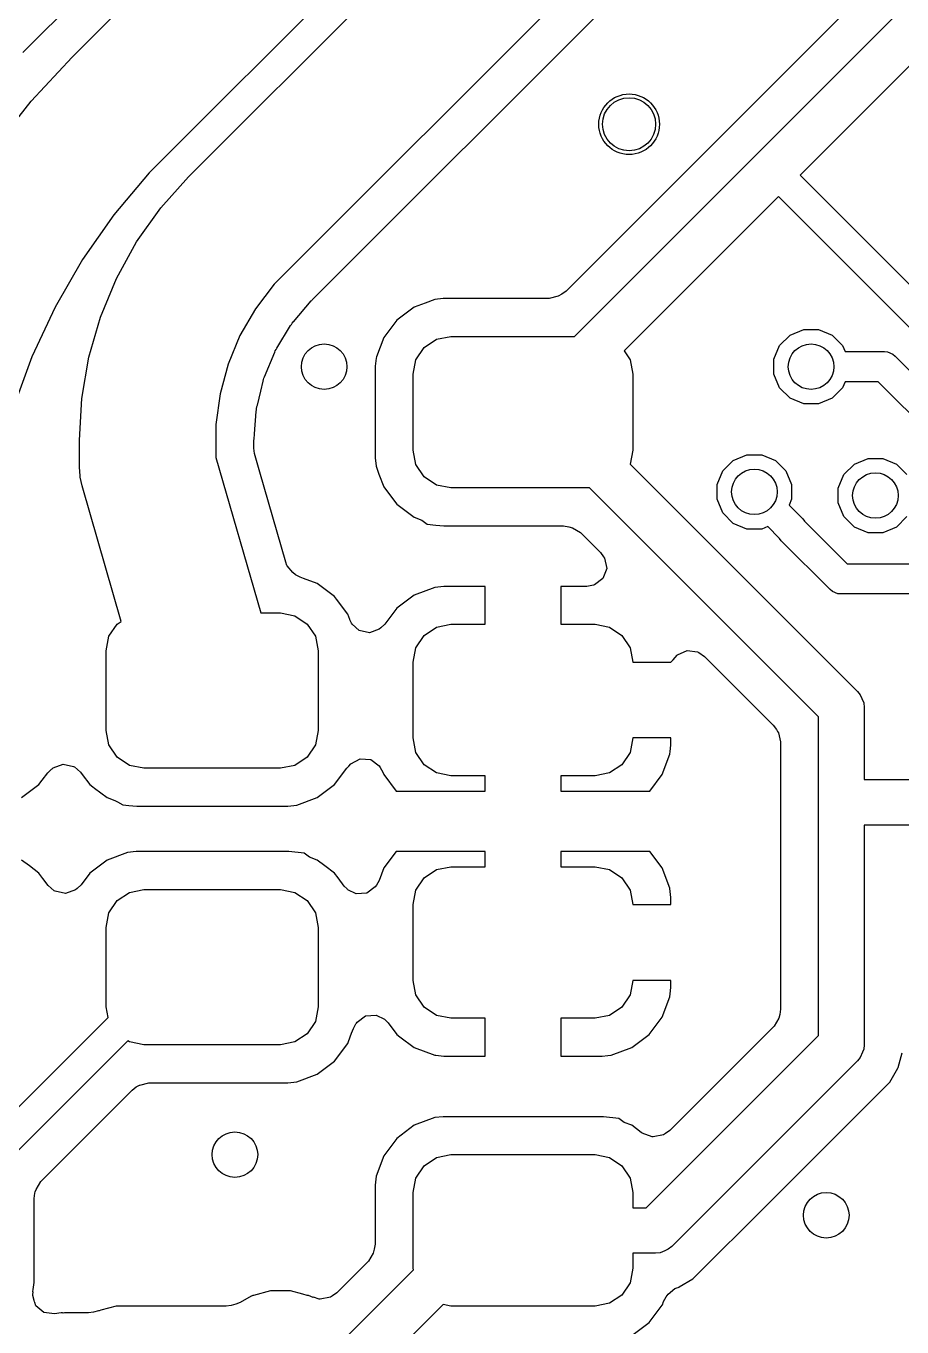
# Model space of a CAD drawing. Header units: inches. Extents: x 0.01 to 5.35, y 0.01 to 3.37.
# Drawn here: x 3.1381 to 3.3656, y 1.6374 to 1.9754 of the extents above; entities that cross this region are included whole.
import ezdxf

# ---------------------------------------------------------------- set-up
doc = ezdxf.new("R2010")
doc.units = ezdxf.units.IN
doc.header["$MEASUREMENT"] = 0
doc.layers.add('BLACK', color=250, linetype='CONTINUOUS')

msp = doc.modelspace()

# ---------------------------------------------------------------- linework, layer by layer
at = {"layer": 'BLACK', "linetype": 'CONTINUOUS'}
for p, q in [((3.32447, 2.15566), (3.13731, 1.9685)), ((3.15007, 1.96731), (3.33234, 2.14958)), ((3.3574, 2.12453), (3.17512, 1.94225)), ((3.18035, 1.9362), (3.35907, 2.11492)), ((3.38413, 2.08987), (3.2054, 1.91114)), ((3.21258, 1.90437), (3.39093, 2.08272)), ((3.35336, 1.98152), (3.27835, 1.90651)), ((3.28051, 1.89472), (3.36554, 1.97975)), ((3.37549, 1.973), (3.3391, 1.93662)), ((3.13949, 1.95587), (3.15007, 1.96731)), ((3.12985, 1.94364), (3.13949, 1.95587)), ((3.17512, 1.94225), (3.17009, 1.93722)), ((3.17009, 1.93722), (3.16095, 1.92632)), ((3.17312, 1.92811), (3.18035, 1.9362)), ((3.18035, 1.9362), (3.18035, 1.9362)), ((3.3391, 1.93662), (3.37543, 1.90029)), ((3.33354, 1.93105), (3.29343, 1.89094)), ((3.37265, 1.89194), (3.33354, 1.93105)), ((3.16684, 1.91926), (3.17312, 1.92811)), ((3.16095, 1.92632), (3.15279, 1.91467)), ((3.16159, 1.90976), (3.16684, 1.91926)), ((3.15279, 1.91467), (3.14567, 1.90235)), ((3.2054, 1.91114), (3.20256, 1.9083)), ((3.15744, 1.89974), (3.16159, 1.90976)), ((3.20256, 1.9083), (3.19767, 1.90192)), ((3.27835, 1.90651), (3.27723, 1.90568)), ((3.20757, 1.89854), (3.21219, 1.90395)), ((3.21219, 1.90395), (3.21232, 1.90409)), ((3.21232, 1.90409), (3.21245, 1.90424)), ((3.21245, 1.90424), (3.21258, 1.90437)), ((3.24174, 1.9034), (3.23892, 1.90235)), ((3.24423, 1.90433), (3.24174, 1.9034)), ((3.24644, 1.90457), (3.24423, 1.90433)), ((3.2465, 1.90458), (3.24644, 1.90457)), ((3.24658, 1.90459), (3.2465, 1.90458)), ((3.27399, 1.90459), (3.24658, 1.90459)), ((3.27633, 1.90518), (3.27399, 1.90459)), ((3.27723, 1.90568), (3.27633, 1.90518)), ((3.14567, 1.90235), (3.13966, 1.88945)), ((3.15443, 1.88931), (3.15744, 1.89974)), ((3.19767, 1.90192), (3.19365, 1.89496)), ((3.23892, 1.90235), (3.23439, 1.89896)), ((3.23892, 1.90235), (3.23892, 1.90235)), ((3.20321, 1.89163), (3.20683, 1.89754)), ((3.20683, 1.89754), (3.20704, 1.89786)), ((3.20704, 1.89786), (3.20727, 1.89817)), ((3.20727, 1.89817), (3.20751, 1.89847)), ((3.20751, 1.89847), (3.20757, 1.89854)), ((3.23439, 1.89896), (3.23099, 1.89442)), ((3.23439, 1.89896), (3.23439, 1.89896)), ((3.3365, 1.89503), (3.34005, 1.8965)), ((3.34005, 1.8965), (3.34389, 1.8965)), ((3.34389, 1.8965), (3.34744, 1.89503)), ((3.19365, 1.89496), (3.19057, 1.88753)), ((3.23099, 1.89442), (3.22914, 1.88944)), ((3.23099, 1.89442), (3.23099, 1.89442)), ((3.23099, 1.89442), (3.23099, 1.89442)), ((3.2415, 1.89184), (3.2447, 1.89398)), ((3.2447, 1.89398), (3.24846, 1.89472)), ((3.24846, 1.89472), (3.28051, 1.89472)), ((3.33378, 1.89232), (3.3365, 1.89503)), ((3.34744, 1.89503), (3.35015, 1.89232)), ((3.20004, 1.88421), (3.20269, 1.89061)), ((3.20269, 1.89061), (3.20285, 1.89096)), ((3.20285, 1.89096), (3.20303, 1.8913)), ((3.20303, 1.8913), (3.20321, 1.89163)), ((3.23937, 1.88865), (3.2415, 1.89184)), ((3.29343, 1.89094), (3.29496, 1.88865)), ((3.33232, 1.88877), (3.33378, 1.89232)), ((3.35015, 1.89232), (3.35079, 1.89079)), ((3.35079, 1.89079), (3.36104, 1.89079)), ((3.36104, 1.89079), (3.3618, 1.89071)), ((3.3618, 1.89071), (3.36322, 1.89012)), ((3.36322, 1.89012), (3.36382, 1.88963)), ((3.36382, 1.88963), (3.38038, 1.87307)), ((3.13966, 1.88945), (3.13479, 1.87609)), ((3.15262, 1.87861), (3.15443, 1.88931)), ((3.19057, 1.88753), (3.18849, 1.87977)), ((3.22878, 1.88698), (3.22876, 1.88677)), ((3.22876, 1.88677), (3.22876, 1.88677)), ((3.22876, 1.88677), (3.22876, 1.86331)), ((3.22901, 1.88911), (3.22878, 1.88698)), ((3.22914, 1.88944), (3.22901, 1.88911)), ((3.22914, 1.88944), (3.22914, 1.88944)), ((3.23862, 1.88488), (3.23937, 1.88865)), ((3.29496, 1.88865), (3.29571, 1.88488)), ((3.33232, 1.88493), (3.33232, 1.88877)), ((3.19905, 1.88047), (3.19969, 1.88312)), ((3.19969, 1.88312), (3.19979, 1.88349)), ((3.19979, 1.88349), (3.19991, 1.88385)), ((3.19991, 1.88385), (3.20004, 1.88421)), ((3.23862, 1.8652), (3.23862, 1.88488)), ((3.29571, 1.88488), (3.29571, 1.8652)), ((3.33378, 1.88138), (3.33232, 1.88493)), ((3.35079, 1.88291), (3.35015, 1.88138)), ((3.35941, 1.88291), (3.35079, 1.88291)), ((3.37597, 1.86635), (3.35941, 1.88291)), ((3.18849, 1.87977), (3.18744, 1.8718)), ((3.19819, 1.87687), (3.19905, 1.88047)), ((3.3365, 1.87867), (3.33378, 1.88138)), ((3.35015, 1.88138), (3.34744, 1.87867)), ((3.15201, 1.86778), (3.15262, 1.87861)), ((3.19794, 1.87564), (3.198, 1.87601)), ((3.198, 1.87601), (3.19807, 1.87639)), ((3.19807, 1.87639), (3.19809, 1.87647)), ((3.19809, 1.87647), (3.19815, 1.87671)), ((3.19815, 1.87671), (3.19819, 1.87687)), ((3.34005, 1.8772), (3.3365, 1.87867)), ((3.34389, 1.8772), (3.34005, 1.8772)), ((3.34744, 1.87867), (3.34389, 1.8772)), ((3.19743, 1.86942), (3.19789, 1.87525)), ((3.19789, 1.87525), (3.19794, 1.87564)), ((3.18744, 1.8718), (3.18744, 1.86778)), ((3.19733, 1.86806), (3.19743, 1.86942)), ((3.15201, 1.86077), (3.15201, 1.86778)), ((3.15201, 1.86778), (3.15201, 1.86778)), ((3.18744, 1.86778), (3.18744, 1.86778)), ((3.18744, 1.86778), (3.18744, 1.86327)), ((3.1973, 1.86749), (3.19731, 1.86768)), ((3.1973, 1.86569), (3.1973, 1.86749)), ((3.19731, 1.86787), (3.19733, 1.86806)), ((3.19731, 1.86768), (3.19731, 1.86787)), ((3.18744, 1.86327), (3.19908, 1.82287)), ((3.19735, 1.86501), (3.1973, 1.86569)), ((3.19745, 1.86434), (3.19735, 1.86501)), ((3.19759, 1.86367), (3.19745, 1.86434)), ((3.1988, 1.85945), (3.19759, 1.86367)), ((3.22876, 1.86331), (3.22877, 1.86324)), ((3.22877, 1.86324), (3.22877, 1.86317)), ((3.22877, 1.86317), (3.22901, 1.86097)), ((3.23937, 1.86143), (3.23862, 1.8652)), ((3.29571, 1.8652), (3.29498, 1.86154)), ((3.31906, 1.8598), (3.32178, 1.86251)), ((3.32178, 1.86251), (3.32533, 1.86398)), ((3.32533, 1.86398), (3.32917, 1.86398)), ((3.32917, 1.86398), (3.33272, 1.86251)), ((3.33272, 1.86251), (3.33543, 1.8598)), ((3.35321, 1.86155), (3.35676, 1.86302)), ((3.35676, 1.86302), (3.3606, 1.86302)), ((3.3606, 1.86302), (3.36415, 1.86155)), ((3.15216, 1.85846), (3.15201, 1.86077)), ((3.20555, 1.83604), (3.1988, 1.85945)), ((3.22901, 1.86097), (3.22977, 1.85892)), ((3.2415, 1.85824), (3.23937, 1.86143)), ((3.29498, 1.86154), (3.35402, 1.8025)), ((3.31759, 1.85625), (3.31906, 1.8598)), ((3.33543, 1.8598), (3.3369, 1.85625)), ((3.35049, 1.85883), (3.35321, 1.86155)), ((3.36415, 1.86155), (3.36686, 1.85883)), ((3.1522, 1.85829), (3.15216, 1.85846)), ((3.15221, 1.85813), (3.1522, 1.85829)), ((3.1527, 1.85586), (3.15221, 1.85813)), ((3.16283, 1.82069), (3.1527, 1.85586)), ((3.22977, 1.85892), (3.23099, 1.85566)), ((3.2447, 1.8561), (3.2415, 1.85824)), ((3.24846, 1.85535), (3.2447, 1.8561)), ((3.31759, 1.85241), (3.31759, 1.85625)), ((3.3369, 1.85625), (3.3369, 1.85241)), ((3.34902, 1.85529), (3.35049, 1.85883)), ((3.23099, 1.85566), (3.23099, 1.85566)), ((3.23099, 1.85566), (3.23247, 1.85368)), ((3.23247, 1.85368), (3.23439, 1.85112)), ((3.28446, 1.85535), (3.24846, 1.85535)), ((3.34394, 1.79588), (3.28446, 1.85535)), ((3.31906, 1.84886), (3.31759, 1.85241)), ((3.3369, 1.85241), (3.33627, 1.85088)), ((3.34902, 1.85145), (3.34902, 1.85529)), ((3.23439, 1.85112), (3.23439, 1.85112)), ((3.23439, 1.85112), (3.23507, 1.85061)), ((3.23507, 1.85061), (3.23892, 1.84772)), ((3.33627, 1.85088), (3.33981, 1.84733)), ((3.35049, 1.8479), (3.34902, 1.85145)), ((3.23892, 1.84772), (3.23892, 1.84772)), ((3.23892, 1.84772), (3.24087, 1.847)), ((3.24087, 1.847), (3.24226, 1.84596)), ((3.24226, 1.84596), (3.24451, 1.84572)), ((3.24451, 1.84572), (3.24451, 1.84571)), ((3.24451, 1.84571), (3.24451, 1.84572)), ((3.24451, 1.84572), (3.24658, 1.84549)), ((3.32178, 1.84614), (3.31906, 1.84886)), ((3.32533, 1.84467), (3.32178, 1.84614)), ((3.33981, 1.84733), (3.3403, 1.84674)), ((3.3403, 1.84674), (3.34033, 1.84666)), ((3.34033, 1.84666), (3.35132, 1.83567)), ((3.35321, 1.84518), (3.35049, 1.8479)), ((3.36686, 1.8479), (3.36415, 1.84518)), ((3.24658, 1.84549), (3.27765, 1.84549)), ((3.27765, 1.84549), (3.27903, 1.84529)), ((3.27903, 1.84529), (3.28002, 1.845)), ((3.28002, 1.845), (3.2821, 1.84377)), ((3.2821, 1.84377), (3.28728, 1.83859)), ((3.32917, 1.84467), (3.32533, 1.84467)), ((3.3307, 1.84531), (3.32917, 1.84467)), ((3.33372, 1.84229), (3.3307, 1.84531)), ((3.33375, 1.84221), (3.33372, 1.84229)), ((3.33424, 1.84161), (3.33375, 1.84221)), ((3.35676, 1.84371), (3.35321, 1.84518)), ((3.3606, 1.84371), (3.35676, 1.84371)), ((3.36415, 1.84518), (3.3606, 1.84371)), ((3.34691, 1.82895), (3.33424, 1.84161)), ((3.20587, 1.83521), (3.20555, 1.83604)), ((3.28728, 1.83859), (3.28811, 1.83748)), ((3.28811, 1.83748), (3.28832, 1.83709)), ((3.28832, 1.83709), (3.28891, 1.8344)), ((3.35132, 1.83567), (3.42498, 1.83567)), ((3.20594, 1.83508), (3.20587, 1.83521)), ((3.20739, 1.83334), (3.20594, 1.83508)), ((3.2081, 1.83281), (3.20739, 1.83334)), ((3.20932, 1.83214), (3.2081, 1.83281)), ((3.21017, 1.83183), (3.20932, 1.83214)), ((3.28891, 1.8344), (3.28794, 1.83183)), ((3.21371, 1.8305), (3.21017, 1.83183)), ((3.21542, 1.82922), (3.21371, 1.8305)), ((3.21371, 1.8305), (3.21371, 1.8305)), ((3.21371, 1.8305), (3.21371, 1.8305)), ((3.21371, 1.8305), (3.21371, 1.8305)), ((3.21825, 1.82711), (3.21542, 1.82922)), ((3.24424, 1.82951), (3.23893, 1.82753)), ((3.24658, 1.82976), (3.24424, 1.82951)), ((3.24424, 1.82951), (3.24424, 1.82951)), ((3.25732, 1.82976), (3.24658, 1.82976)), ((3.25732, 1.81992), (3.25732, 1.82976)), ((3.28375, 1.82976), (3.27701, 1.82976)), ((3.27701, 1.82976), (3.27701, 1.81992)), ((3.28546, 1.83007), (3.28375, 1.82976)), ((3.28574, 1.83018), (3.28546, 1.83007)), ((3.28794, 1.83183), (3.28574, 1.83018)), ((3.28574, 1.83018), (3.28574, 1.83018)), ((3.3475, 1.82846), (3.34691, 1.82895)), ((3.21873, 1.82647), (3.21825, 1.82711)), ((3.21825, 1.82711), (3.21825, 1.82711)), ((3.22165, 1.82257), (3.21873, 1.82647)), ((3.23893, 1.82753), (3.2344, 1.82414)), ((3.23893, 1.82753), (3.23893, 1.82753)), ((3.34892, 1.82787), (3.3475, 1.82846)), ((3.3475, 1.82846), (3.3475, 1.82846)), ((3.34969, 1.8278), (3.34892, 1.82787)), ((3.42661, 1.8278), (3.34969, 1.8278)), ((3.19908, 1.82287), (3.20417, 1.82287)), ((3.20417, 1.82287), (3.20794, 1.82212)), ((3.20794, 1.82212), (3.21113, 1.81999)), ((3.22218, 1.82115), (3.22165, 1.82257)), ((3.22165, 1.82257), (3.22165, 1.82257)), ((3.2344, 1.82414), (3.23128, 1.81997)), ((3.15965, 1.8168), (3.16178, 1.81999)), ((3.16178, 1.81999), (3.16283, 1.82069)), ((3.21113, 1.81999), (3.21327, 1.8168)), ((3.22219, 1.82111), (3.22218, 1.82115)), ((3.22266, 1.82018), (3.22219, 1.82111)), ((3.22282, 1.81993), (3.22266, 1.82018)), ((3.22461, 1.81827), (3.22282, 1.81993)), ((3.22986, 1.81866), (3.22728, 1.81769)), ((3.23029, 1.81898), (3.22986, 1.81866)), ((3.23128, 1.81997), (3.23029, 1.81898)), ((3.2415, 1.81704), (3.2447, 1.81917)), ((3.2447, 1.81917), (3.24846, 1.81992)), ((3.24846, 1.81992), (3.25732, 1.81992)), ((3.27701, 1.81992), (3.28587, 1.81992)), ((3.28587, 1.81992), (3.28963, 1.81917)), ((3.28963, 1.81917), (3.29283, 1.81704)), ((3.1589, 1.81303), (3.15965, 1.8168)), ((3.21327, 1.8168), (3.21402, 1.81303)), ((3.22728, 1.81769), (3.22461, 1.81827)), ((3.22461, 1.81827), (3.22461, 1.81827)), ((3.23937, 1.81385), (3.2415, 1.81704)), ((3.29283, 1.81704), (3.29496, 1.81385)), ((3.1589, 1.79236), (3.1589, 1.81303)), ((3.21402, 1.81303), (3.21402, 1.79236)), ((3.23862, 1.81008), (3.23937, 1.81385)), ((3.29496, 1.81385), (3.29571, 1.81008)), ((3.3062, 1.81073), (3.3072, 1.81193)), ((3.3072, 1.81193), (3.30723, 1.81196)), ((3.30723, 1.81196), (3.30727, 1.81199)), ((3.30727, 1.81199), (3.30977, 1.81313)), ((3.30977, 1.81313), (3.31249, 1.81274)), ((3.31249, 1.81274), (3.31286, 1.81257)), ((3.31286, 1.81257), (3.31429, 1.81158)), ((3.23862, 1.79039), (3.23862, 1.81008)), ((3.29571, 1.81008), (3.30555, 1.81008)), ((3.30555, 1.81008), (3.30619, 1.81072)), ((3.30555, 1.81008), (3.30555, 1.81008)), ((3.30619, 1.81072), (3.3062, 1.81073)), ((3.30619, 1.81072), (3.30619, 1.81072)), ((3.31429, 1.81158), (3.33215, 1.79372)), ((3.35402, 1.8025), (3.35475, 1.80161)), ((3.35475, 1.80161), (3.35516, 1.80062)), ((3.35516, 1.80062), (3.35563, 1.79948)), ((3.35563, 1.79948), (3.35575, 1.79833)), ((3.35575, 1.79833), (3.35575, 1.77957)), ((3.34394, 1.77268), (3.34394, 1.79588)), ((3.15965, 1.7886), (3.1589, 1.79236)), ((3.21402, 1.79236), (3.21327, 1.7886)), ((3.33215, 1.79372), (3.33298, 1.79261)), ((3.33298, 1.79261), (3.33325, 1.79211)), ((3.33325, 1.79211), (3.33347, 1.79172)), ((3.33347, 1.79172), (3.33348, 1.7917)), ((3.33348, 1.7917), (3.33407, 1.78936)), ((3.16178, 1.7854), (3.15965, 1.7886)), ((3.21327, 1.7886), (3.21113, 1.7854)), ((3.23937, 1.78663), (3.23862, 1.79039)), ((3.29571, 1.79039), (3.29496, 1.78663)), ((3.30555, 1.79039), (3.29571, 1.79039)), ((3.30537, 1.78685), (3.30555, 1.78851)), ((3.30555, 1.78851), (3.30555, 1.79039)), ((3.30555, 1.78851), (3.30555, 1.78851)), ((3.33407, 1.78936), (3.33407, 1.71992)), ((3.16497, 1.78327), (3.16178, 1.7854)), ((3.21113, 1.7854), (3.20794, 1.78327)), ((3.22246, 1.78364), (3.22488, 1.78496)), ((3.22488, 1.78496), (3.22762, 1.78477)), ((3.22762, 1.78477), (3.22982, 1.78312)), ((3.2415, 1.78343), (3.23937, 1.78663)), ((3.29496, 1.78663), (3.29283, 1.78343)), ((3.30332, 1.78086), (3.3053, 1.78617)), ((3.3053, 1.78617), (3.30537, 1.78685)), ((3.3053, 1.78617), (3.3053, 1.78617)), ((3.14374, 1.78131), (3.14472, 1.78229)), ((3.14472, 1.78229), (3.14487, 1.7824)), ((3.14487, 1.7824), (3.14516, 1.78262)), ((3.14516, 1.78262), (3.14774, 1.78358)), ((3.14774, 1.78358), (3.15043, 1.783)), ((3.15043, 1.783), (3.1507, 1.78285)), ((3.1507, 1.78285), (3.15226, 1.78149)), ((3.15226, 1.78149), (3.15273, 1.78086)), ((3.16874, 1.78252), (3.16497, 1.78327)), ((3.20417, 1.78252), (3.16874, 1.78252)), ((3.20794, 1.78327), (3.20417, 1.78252)), ((3.21825, 1.77829), (3.22145, 1.78256)), ((3.22145, 1.78256), (3.22191, 1.78309)), ((3.22191, 1.78309), (3.22246, 1.78364)), ((3.22982, 1.78312), (3.23009, 1.78276)), ((3.23009, 1.78276), (3.23076, 1.78154)), ((3.23076, 1.78154), (3.23101, 1.78086)), ((3.2447, 1.7813), (3.2415, 1.78343)), ((3.29283, 1.78343), (3.28963, 1.7813)), ((3.13694, 1.77489), (3.14148, 1.77829)), ((3.14148, 1.77829), (3.14233, 1.77943)), ((3.14148, 1.77829), (3.14148, 1.77829)), ((3.14233, 1.77943), (3.14374, 1.78131)), ((3.15273, 1.78086), (3.15466, 1.77829)), ((3.15466, 1.77829), (3.1555, 1.77766)), ((3.21371, 1.77489), (3.21825, 1.77829)), ((3.23101, 1.78086), (3.23101, 1.78086)), ((3.23101, 1.78086), (3.23419, 1.77661)), ((3.24846, 1.78055), (3.2447, 1.7813)), ((3.25732, 1.78055), (3.24846, 1.78055)), ((3.25732, 1.77661), (3.25732, 1.78055)), ((3.28587, 1.78055), (3.27701, 1.78055)), ((3.27701, 1.78055), (3.27701, 1.77661)), ((3.28963, 1.7813), (3.28587, 1.78055)), ((3.30014, 1.77661), (3.30332, 1.78086)), ((3.30332, 1.78086), (3.30332, 1.78086)), ((3.35575, 1.77957), (3.39512, 1.77957)), ((3.1555, 1.77766), (3.15586, 1.77739)), ((3.15586, 1.77739), (3.1592, 1.77489)), ((3.1592, 1.77489), (3.1592, 1.77489)), ((3.1592, 1.77489), (3.1592, 1.77489)), ((3.1592, 1.77489), (3.16115, 1.77416)), ((3.2084, 1.77291), (3.21371, 1.77489)), ((3.23419, 1.77661), (3.25732, 1.77661)), ((3.27701, 1.77661), (3.30014, 1.77661)), ((3.16115, 1.77416), (3.16187, 1.77383)), ((3.16187, 1.77383), (3.16323, 1.77305)), ((3.16323, 1.77305), (3.16478, 1.77288)), ((3.16478, 1.77288), (3.16478, 1.77288)), ((3.16478, 1.77288), (3.16478, 1.77288)), ((3.16478, 1.77288), (3.16686, 1.77266)), ((3.16686, 1.77266), (3.20606, 1.77266)), ((3.20606, 1.77266), (3.2084, 1.77291)), ((3.34394, 1.71312), (3.34394, 1.77268)), ((3.38468, 1.76776), (3.35575, 1.76776)), ((3.35575, 1.76776), (3.35575, 1.71067)), ((3.13898, 1.75713), (3.13694, 1.75865)), ((3.1592, 1.75865), (3.15466, 1.75526)), ((3.15921, 1.75866), (3.1592, 1.75865)), ((3.1592, 1.75865), (3.1592, 1.75865)), ((3.16451, 1.76063), (3.15921, 1.75866)), ((3.16671, 1.76087), (3.16451, 1.76063)), ((3.16678, 1.76088), (3.16671, 1.76087)), ((3.16686, 1.76089), (3.16678, 1.76088)), ((3.20606, 1.76089), (3.16686, 1.76089)), ((3.16686, 1.76089), (3.16686, 1.76089)), ((3.20617, 1.76089), (3.20606, 1.76089)), ((3.20606, 1.76089), (3.20606, 1.76089)), ((3.20606, 1.76089), (3.20606, 1.76089)), ((3.20636, 1.76085), (3.20617, 1.76089)), ((3.21037, 1.76042), (3.20636, 1.76085)), ((3.21177, 1.75938), (3.21037, 1.76042)), ((3.21371, 1.75865), (3.21177, 1.75938)), ((3.21575, 1.75713), (3.21371, 1.75865)), ((3.21371, 1.75865), (3.21371, 1.75865)), ((3.21371, 1.75865), (3.21371, 1.75865)), ((3.21371, 1.75865), (3.21371, 1.75865)), ((3.23419, 1.76087), (3.23101, 1.75662)), ((3.25732, 1.76087), (3.23419, 1.76087)), ((3.25732, 1.75693), (3.25732, 1.76087)), ((3.27701, 1.76087), (3.27701, 1.75693)), ((3.30014, 1.76087), (3.27701, 1.76087)), ((3.30332, 1.75662), (3.30014, 1.76087)), ((3.14148, 1.75526), (3.13898, 1.75713)), ((3.1425, 1.75389), (3.14148, 1.75526)), ((3.14148, 1.75526), (3.14148, 1.75526)), ((3.14148, 1.75526), (3.14148, 1.75526)), ((3.15466, 1.75526), (3.1524, 1.75223)), ((3.15466, 1.75526), (3.15466, 1.75526)), ((3.15466, 1.75526), (3.15466, 1.75526)), ((3.21825, 1.75526), (3.21575, 1.75713)), ((3.21918, 1.75402), (3.21825, 1.75526)), ((3.21825, 1.75526), (3.21825, 1.75526)), ((3.21825, 1.75526), (3.21825, 1.75526)), ((3.23101, 1.75662), (3.2298, 1.75337)), ((3.23101, 1.75662), (3.23101, 1.75662)), ((3.2415, 1.75405), (3.2447, 1.75618)), ((3.2447, 1.75618), (3.24846, 1.75693)), ((3.24846, 1.75693), (3.25732, 1.75693)), ((3.27701, 1.75693), (3.28587, 1.75693)), ((3.28587, 1.75693), (3.28963, 1.75618)), ((3.28963, 1.75618), (3.29283, 1.75405)), ((3.30529, 1.75133), (3.30332, 1.75662)), ((3.30332, 1.75662), (3.30332, 1.75662)), ((3.14388, 1.75205), (3.1425, 1.75389)), ((3.14545, 1.75069), (3.14388, 1.75205)), ((3.15142, 1.75125), (3.15098, 1.75092)), ((3.1524, 1.75223), (3.15142, 1.75125)), ((3.16497, 1.75027), (3.16874, 1.75102)), ((3.16874, 1.75102), (3.20417, 1.75102)), ((3.20417, 1.75102), (3.20794, 1.75027)), ((3.22076, 1.75191), (3.21918, 1.75402)), ((3.22147, 1.75115), (3.22076, 1.75191)), ((3.2216, 1.75103), (3.22147, 1.75115)), ((3.2217, 1.75095), (3.2216, 1.75103)), ((3.22385, 1.74987), (3.2217, 1.75095)), ((3.2288, 1.75171), (3.2266, 1.75006)), ((3.22913, 1.75215), (3.2288, 1.75171)), ((3.2298, 1.75337), (3.22913, 1.75215)), ((3.23937, 1.75085), (3.2415, 1.75405)), ((3.29283, 1.75405), (3.29496, 1.75085)), ((3.3053, 1.75131), (3.30529, 1.75133)), ((3.30555, 1.74897), (3.3053, 1.75131)), ((3.3053, 1.75131), (3.3053, 1.75131)), ((3.14571, 1.75055), (3.14545, 1.75069)), ((3.1484, 1.74996), (3.14571, 1.75055)), ((3.15098, 1.75092), (3.1484, 1.74996)), ((3.15965, 1.74495), (3.16178, 1.74814)), ((3.16178, 1.74814), (3.16497, 1.75027)), ((3.20794, 1.75027), (3.21113, 1.74814)), ((3.21113, 1.74814), (3.21327, 1.74495)), ((3.22386, 1.74987), (3.22385, 1.74987)), ((3.2266, 1.75006), (3.22386, 1.74987)), ((3.22386, 1.74987), (3.22386, 1.74987)), ((3.23862, 1.74709), (3.23937, 1.75085)), ((3.29496, 1.75085), (3.29571, 1.74709)), ((3.30555, 1.74709), (3.30555, 1.74897)), ((3.30555, 1.74897), (3.30555, 1.74897)), ((3.30555, 1.74897), (3.30555, 1.74897)), ((3.1589, 1.74118), (3.15965, 1.74495)), ((3.21327, 1.74495), (3.21402, 1.74118)), ((3.23862, 1.7274), (3.23862, 1.74709)), ((3.29571, 1.74709), (3.30555, 1.74709)), ((3.1589, 1.72051), (3.1589, 1.74118)), ((3.21402, 1.74118), (3.21402, 1.72051)), ((3.23937, 1.72364), (3.23862, 1.7274)), ((3.29571, 1.7274), (3.29496, 1.72364)), ((3.30555, 1.7274), (3.29571, 1.7274)), ((3.30555, 1.72552), (3.30555, 1.7274)), ((3.30537, 1.72388), (3.30555, 1.72552)), ((3.30555, 1.72552), (3.30555, 1.72552)), ((3.15944, 1.71777), (3.1589, 1.72051)), ((3.21402, 1.72051), (3.21327, 1.71675)), ((3.2415, 1.72044), (3.23937, 1.72364)), ((3.29496, 1.72364), (3.29283, 1.72044)), ((3.30332, 1.71787), (3.3053, 1.72317)), ((3.3053, 1.72317), (3.30537, 1.72388)), ((3.3053, 1.72317), (3.3053, 1.72317)), ((3.12265, 1.68097), (3.15944, 1.71777)), ((3.2241, 1.71655), (3.2263, 1.7182)), ((3.2263, 1.7182), (3.229, 1.7184)), ((3.229, 1.7184), (3.229, 1.7184)), ((3.229, 1.7184), (3.23121, 1.71731)), ((3.23121, 1.71731), (3.23144, 1.71711)), ((3.2447, 1.71831), (3.2415, 1.72044)), ((3.24846, 1.71756), (3.2447, 1.71831)), ((3.25732, 1.71756), (3.24846, 1.71756)), ((3.25732, 1.70772), (3.25732, 1.71756)), ((3.28587, 1.71756), (3.27701, 1.71756)), ((3.27701, 1.71756), (3.27701, 1.70772)), ((3.28963, 1.71831), (3.28587, 1.71756)), ((3.29283, 1.72044), (3.28963, 1.71831)), ((3.29993, 1.71334), (3.30332, 1.71787)), ((3.30332, 1.71787), (3.30332, 1.71787)), ((3.33359, 1.71756), (3.33235, 1.71548)), ((3.33388, 1.71855), (3.33359, 1.71756)), ((3.33407, 1.71992), (3.33388, 1.71855)), ((3.21327, 1.71675), (3.21113, 1.71355)), ((3.22266, 1.71368), (3.22311, 1.71489)), ((3.22311, 1.71489), (3.22377, 1.71611)), ((3.22377, 1.71611), (3.2239, 1.71628)), ((3.2239, 1.71628), (3.2241, 1.71655)), ((3.23144, 1.71711), (3.23215, 1.71635)), ((3.23215, 1.71635), (3.23437, 1.71338)), ((3.33235, 1.71548), (3.30531, 1.68844)), ((3.16453, 1.71172), (3.13025, 1.67744)), ((3.16497, 1.71142), (3.16453, 1.71172)), ((3.16874, 1.71067), (3.16497, 1.71142)), ((3.20417, 1.71067), (3.16874, 1.71067)), ((3.20794, 1.71142), (3.20417, 1.71067)), ((3.21113, 1.71355), (3.20794, 1.71142)), ((3.21825, 1.70644), (3.22165, 1.71097)), ((3.22165, 1.71097), (3.22186, 1.71155)), ((3.22186, 1.71155), (3.22266, 1.71368)), ((3.22186, 1.71155), (3.22186, 1.71155)), ((3.22266, 1.71368), (3.22266, 1.71368)), ((3.22266, 1.71368), (3.22266, 1.71368)), ((3.23437, 1.71338), (3.2344, 1.71334)), ((3.2344, 1.71334), (3.2344, 1.71334)), ((3.2344, 1.71334), (3.2344, 1.71334)), ((3.2344, 1.71334), (3.2352, 1.71275)), ((3.2352, 1.71275), (3.23893, 1.70995)), ((3.2954, 1.70995), (3.29993, 1.71334)), ((3.29917, 1.66835), (3.34394, 1.71312)), ((3.29993, 1.71334), (3.29993, 1.71334)), ((3.35575, 1.71067), (3.35563, 1.70952)), ((3.23893, 1.70995), (3.23893, 1.70995)), ((3.23893, 1.70995), (3.24424, 1.70797)), ((3.24424, 1.70797), (3.24424, 1.70797)), ((3.24424, 1.70797), (3.24451, 1.70794)), ((3.24451, 1.70794), (3.24658, 1.70772)), ((3.24658, 1.70772), (3.24658, 1.70772)), ((3.24658, 1.70772), (3.24658, 1.70772)), ((3.24658, 1.70772), (3.25732, 1.70772)), ((3.27701, 1.70772), (3.28775, 1.70772)), ((3.28775, 1.70772), (3.28916, 1.70787)), ((3.28775, 1.70772), (3.28775, 1.70772)), ((3.28775, 1.70772), (3.28775, 1.70772)), ((3.28916, 1.70787), (3.29009, 1.70797)), ((3.29009, 1.70797), (3.2954, 1.70995)), ((3.29009, 1.70797), (3.29009, 1.70797)), ((3.2954, 1.70995), (3.2954, 1.70995)), ((3.35475, 1.70739), (3.35402, 1.70649)), ((3.35531, 1.70873), (3.35475, 1.70739)), ((3.35563, 1.70952), (3.35531, 1.70873)), ((3.36458, 1.70474), (3.36561, 1.70859)), ((3.21371, 1.70304), (3.21825, 1.70644)), ((3.35402, 1.70649), (3.30579, 1.65827)), ((3.36246, 1.70099), (3.36454, 1.70458)), ((3.36454, 1.70458), (3.36458, 1.70474)), ((3.16766, 1.70021), (3.17, 1.70081)), ((3.17, 1.70081), (3.20606, 1.70081)), ((3.20606, 1.70081), (3.2084, 1.70106)), ((3.20606, 1.70081), (3.20606, 1.70081)), ((3.2084, 1.70106), (3.21371, 1.70304)), ((3.35952, 1.69805), (3.36246, 1.70099)), ((3.14194, 1.67518), (3.16564, 1.69888)), ((3.16564, 1.69888), (3.16675, 1.69971)), ((3.16675, 1.69971), (3.16755, 1.70015)), ((3.16755, 1.70015), (3.16766, 1.70021)), ((3.35434, 1.69287), (3.35884, 1.69737)), ((3.35884, 1.69737), (3.35952, 1.69805)), ((3.35884, 1.69737), (3.35884, 1.69737)), ((3.35952, 1.69805), (3.35952, 1.69805)), ((3.24423, 1.69174), (3.23892, 1.68976)), ((3.24644, 1.69197), (3.24423, 1.69174)), ((3.2465, 1.69198), (3.24644, 1.69197)), ((3.24658, 1.69199), (3.2465, 1.69198)), ((3.28775, 1.69199), (3.24658, 1.69199)), ((3.24658, 1.69199), (3.24658, 1.69199)), ((3.28786, 1.69199), (3.28775, 1.69199)), ((3.28775, 1.69199), (3.28775, 1.69199)), ((3.28775, 1.69199), (3.28775, 1.69199)), ((3.28805, 1.69196), (3.28786, 1.69199)), ((3.29207, 1.69152), (3.28805, 1.69196)), ((3.29346, 1.69048), (3.29207, 1.69152)), ((3.29541, 1.68976), (3.29346, 1.69048)), ((3.33089, 1.66942), (3.35434, 1.69287)), ((3.23892, 1.68976), (3.23439, 1.68636)), ((3.23892, 1.68976), (3.23892, 1.68976)), ((3.23892, 1.68976), (3.23892, 1.68976)), ((3.29786, 1.68792), (3.29541, 1.68976)), ((3.29541, 1.68976), (3.29541, 1.68976)), ((3.29541, 1.68976), (3.29541, 1.68976)), ((3.29541, 1.68976), (3.29541, 1.68976)), ((3.29815, 1.68771), (3.29786, 1.68792)), ((3.30072, 1.68674), (3.29815, 1.68771)), ((3.29815, 1.68771), (3.29815, 1.68771)), ((3.30097, 1.68673), (3.30072, 1.68674)), ((3.30366, 1.68731), (3.30097, 1.68673)), ((3.3042, 1.68761), (3.30366, 1.68731)), ((3.30531, 1.68844), (3.3042, 1.68761)), ((3.23439, 1.68636), (3.23099, 1.68182)), ((3.23439, 1.68636), (3.23439, 1.68636)), ((3.23099, 1.68182), (3.22901, 1.67652)), ((3.23099, 1.68182), (3.23099, 1.68182)), ((3.2415, 1.67924), (3.2447, 1.68138)), ((3.2447, 1.68138), (3.24846, 1.68213)), ((3.24846, 1.68213), (3.28587, 1.68213)), ((3.28587, 1.68213), (3.28963, 1.68138)), ((3.28963, 1.68138), (3.29283, 1.67924)), ((3.23937, 1.67605), (3.2415, 1.67924)), ((3.29283, 1.67924), (3.29496, 1.67605)), ((3.14071, 1.6731), (3.14194, 1.67518)), ((3.22901, 1.67652), (3.22876, 1.67417)), ((3.22876, 1.67417), (3.22876, 1.67417)), ((3.22876, 1.67417), (3.22876, 1.6589)), ((3.23862, 1.67228), (3.23937, 1.67605)), ((3.29496, 1.67605), (3.29571, 1.67228)), ((3.14022, 1.67073), (3.14041, 1.67211)), ((3.14022, 1.64889), (3.14022, 1.67073)), ((3.14041, 1.67211), (3.14052, 1.67248)), ((3.14052, 1.67248), (3.14071, 1.6731)), ((3.23862, 1.6526), (3.23862, 1.67228)), ((3.29571, 1.67228), (3.29571, 1.66835)), ((3.29571, 1.66835), (3.29917, 1.66835)), ((3.3113, 1.64982), (3.33089, 1.66942)), ((3.22827, 1.65653), (3.22704, 1.65446)), ((3.22856, 1.65753), (3.22827, 1.65653)), ((3.22876, 1.6589), (3.22856, 1.65753)), ((3.30161, 1.65654), (3.29571, 1.65654)), ((3.29571, 1.65654), (3.29571, 1.6526)), ((3.30277, 1.65665), (3.30161, 1.65654)), ((3.30399, 1.65716), (3.30277, 1.65665)), ((3.3049, 1.65753), (3.30399, 1.65716)), ((3.30579, 1.65827), (3.3049, 1.65753)), ((3.22704, 1.65446), (3.21884, 1.64626)), ((3.21944, 1.63291), (3.23871, 1.65218)), ((3.23871, 1.65218), (3.23862, 1.6526)), ((3.29571, 1.6526), (3.29496, 1.64883)), ((3.3077, 1.64775), (3.3113, 1.64982)), ((3.13986, 1.64584), (3.13994, 1.64632)), ((3.13991, 1.64659), (3.13998, 1.6471)), ((3.13991, 1.64657), (3.13991, 1.64659)), ((3.13991, 1.64655), (3.13991, 1.64657)), ((3.13991, 1.64654), (3.13991, 1.64655)), ((3.13994, 1.64632), (3.13991, 1.64654)), ((3.13991, 1.64654), (3.13991, 1.64654)), ((3.13998, 1.6471), (3.14022, 1.64889)), ((3.13998, 1.6471), (3.13998, 1.6471)), ((3.20158, 1.64671), (3.19719, 1.64554)), ((3.20677, 1.64671), (3.20158, 1.64671)), ((3.21003, 1.64584), (3.20677, 1.64671)), ((3.20677, 1.64671), (3.20677, 1.64671)), ((3.21884, 1.64626), (3.21773, 1.64542)), ((3.29496, 1.64883), (3.29283, 1.64564)), ((3.30486, 1.64587), (3.30663, 1.64733)), ((3.30663, 1.64733), (3.30681, 1.64742)), ((3.30681, 1.64742), (3.30768, 1.64774)), ((3.30768, 1.64774), (3.3077, 1.64775)), ((3.13986, 1.64553), (3.13986, 1.64584)), ((3.14024, 1.64427), (3.13986, 1.64553)), ((3.1403, 1.64385), (3.14024, 1.64427)), ((3.1404, 1.64373), (3.1403, 1.64385)), ((3.14065, 1.64289), (3.1404, 1.64373)), ((3.14274, 1.64111), (3.14065, 1.64289)), ((3.16155, 1.64278), (3.15751, 1.64169)), ((3.19012, 1.64278), (3.16155, 1.64278)), ((3.19139, 1.64294), (3.19012, 1.64278)), ((3.19259, 1.64326), (3.19139, 1.64294)), ((3.19376, 1.64375), (3.19259, 1.64326)), ((3.19657, 1.64537), (3.19376, 1.64375)), ((3.19664, 1.64539), (3.19657, 1.64537)), ((3.19703, 1.64549), (3.19664, 1.64539)), ((3.19719, 1.64554), (3.19703, 1.64549)), ((3.21116, 1.64554), (3.21003, 1.64584)), ((3.21148, 1.64549), (3.21116, 1.64554)), ((3.21268, 1.645), (3.21148, 1.64549)), ((3.21273, 1.64513), (3.21268, 1.645)), ((3.21428, 1.64456), (3.21273, 1.64513)), ((3.2145, 1.64454), (3.21428, 1.64456)), ((3.21719, 1.64513), (3.2145, 1.64454)), ((3.21773, 1.64542), (3.21719, 1.64513)), ((3.2464, 1.64317), (3.22607, 1.62283)), ((3.24846, 1.64276), (3.2464, 1.64317)), ((3.28963, 1.64351), (3.28587, 1.64276)), ((3.29283, 1.64564), (3.28963, 1.64351)), ((3.29994, 1.63852), (3.30334, 1.64306)), ((3.30334, 1.64306), (3.30336, 1.64311)), ((3.30336, 1.64311), (3.30367, 1.64395)), ((3.30367, 1.64395), (3.30434, 1.64517)), ((3.30434, 1.64517), (3.3046, 1.64553)), ((3.3046, 1.64553), (3.30486, 1.64587)), ((3.14547, 1.64073), (3.14274, 1.64111)), ((3.14722, 1.641), (3.14547, 1.64073)), ((3.14755, 1.641), (3.14722, 1.641)), ((3.14779, 1.64096), (3.14755, 1.641)), ((3.14807, 1.641), (3.14779, 1.64096)), ((3.1481, 1.641), (3.14807, 1.641)), ((3.14807, 1.641), (3.14807, 1.641)), ((3.15438, 1.641), (3.1481, 1.641)), ((3.15564, 1.64117), (3.15438, 1.641)), ((3.15691, 1.64151), (3.15564, 1.64117)), ((3.15709, 1.64156), (3.15691, 1.64151)), ((3.15751, 1.64169), (3.15709, 1.64156)), ((3.28587, 1.64276), (3.24846, 1.64276)), ((3.29541, 1.63513), (3.29994, 1.63852))]:
    msp.add_line(p, q, dxfattribs=at)
at = {"layer": 'BLACK'}
for centre, radius in [((3.29472, 1.94984), 0.00787), ((3.21554, 1.88686), 0.00591), ((3.34197, 1.88685), 0.00591), ((3.32725, 1.85433), 0.00591), ((3.35868, 1.85337), 0.00591), ((3.19236, 1.68213), 0.00591), ((3.34591, 1.66638), 0.00591)]:
    msp.add_circle(centre, radius, dxfattribs=at)
at = {"layer": 'WHITE'}
for centre, radius in [((3.29472, 1.94984), 0.00689), ((3.21554, 1.88686), 0.00591), ((3.34197, 1.88685), 0.00591), ((3.32725, 1.85433), 0.00591), ((3.35868, 1.85337), 0.00591), ((3.19236, 1.68213), 0.00591), ((3.34591, 1.66638), 0.00591)]:
    msp.add_circle(centre, radius, dxfattribs=at)

doc.saveas('drawing.dxf')
